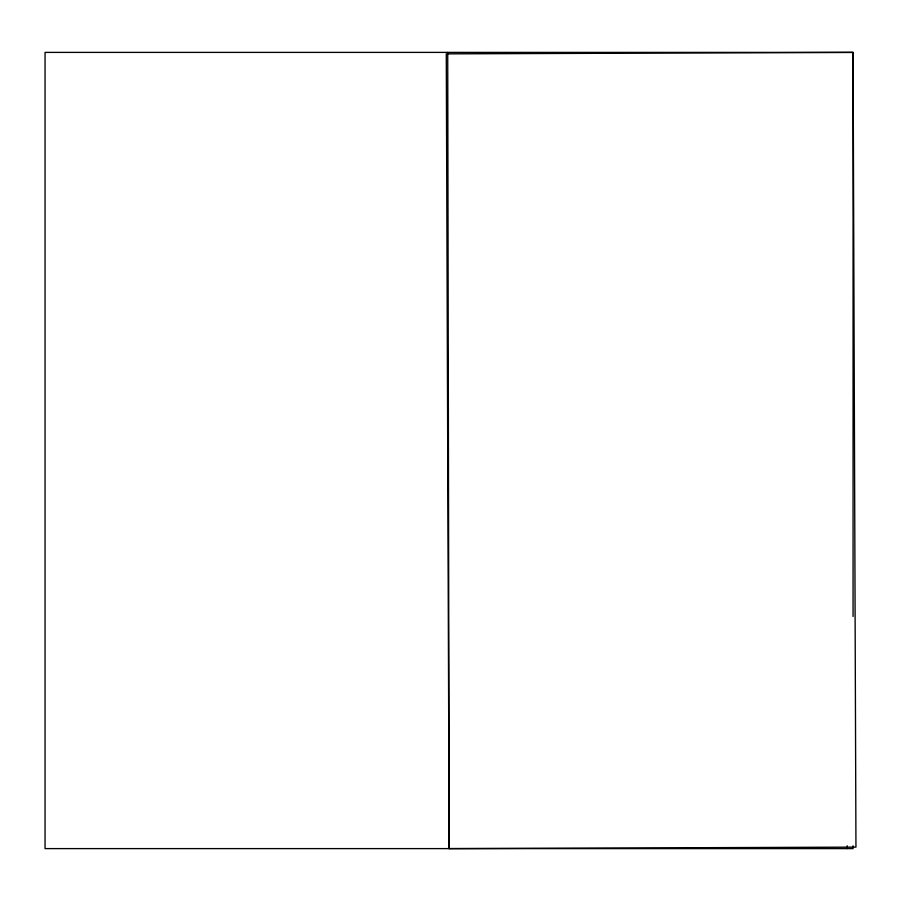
<?xml version="1.0" encoding="UTF-8"?>
<svg xmlns="http://www.w3.org/2000/svg" width="901" height="901" viewBox="0 0 901 901"><rect width="100%" height="100%" fill="white"/><g stroke="black" fill="none" stroke-linecap="round" stroke-linejoin="round"><path stroke-width="1.35" d="M853.067 616.498L853.067 52.393L446.277 53.869L449.16 848.607L855.95 847.131L853.067 52.393L45.05 52.393L45.05 848.607L853.067 848.607L853.067 845.802M447.718 52.393L449.16 848.607M847.267 845.802L847.267 848.607"/></g></svg>
